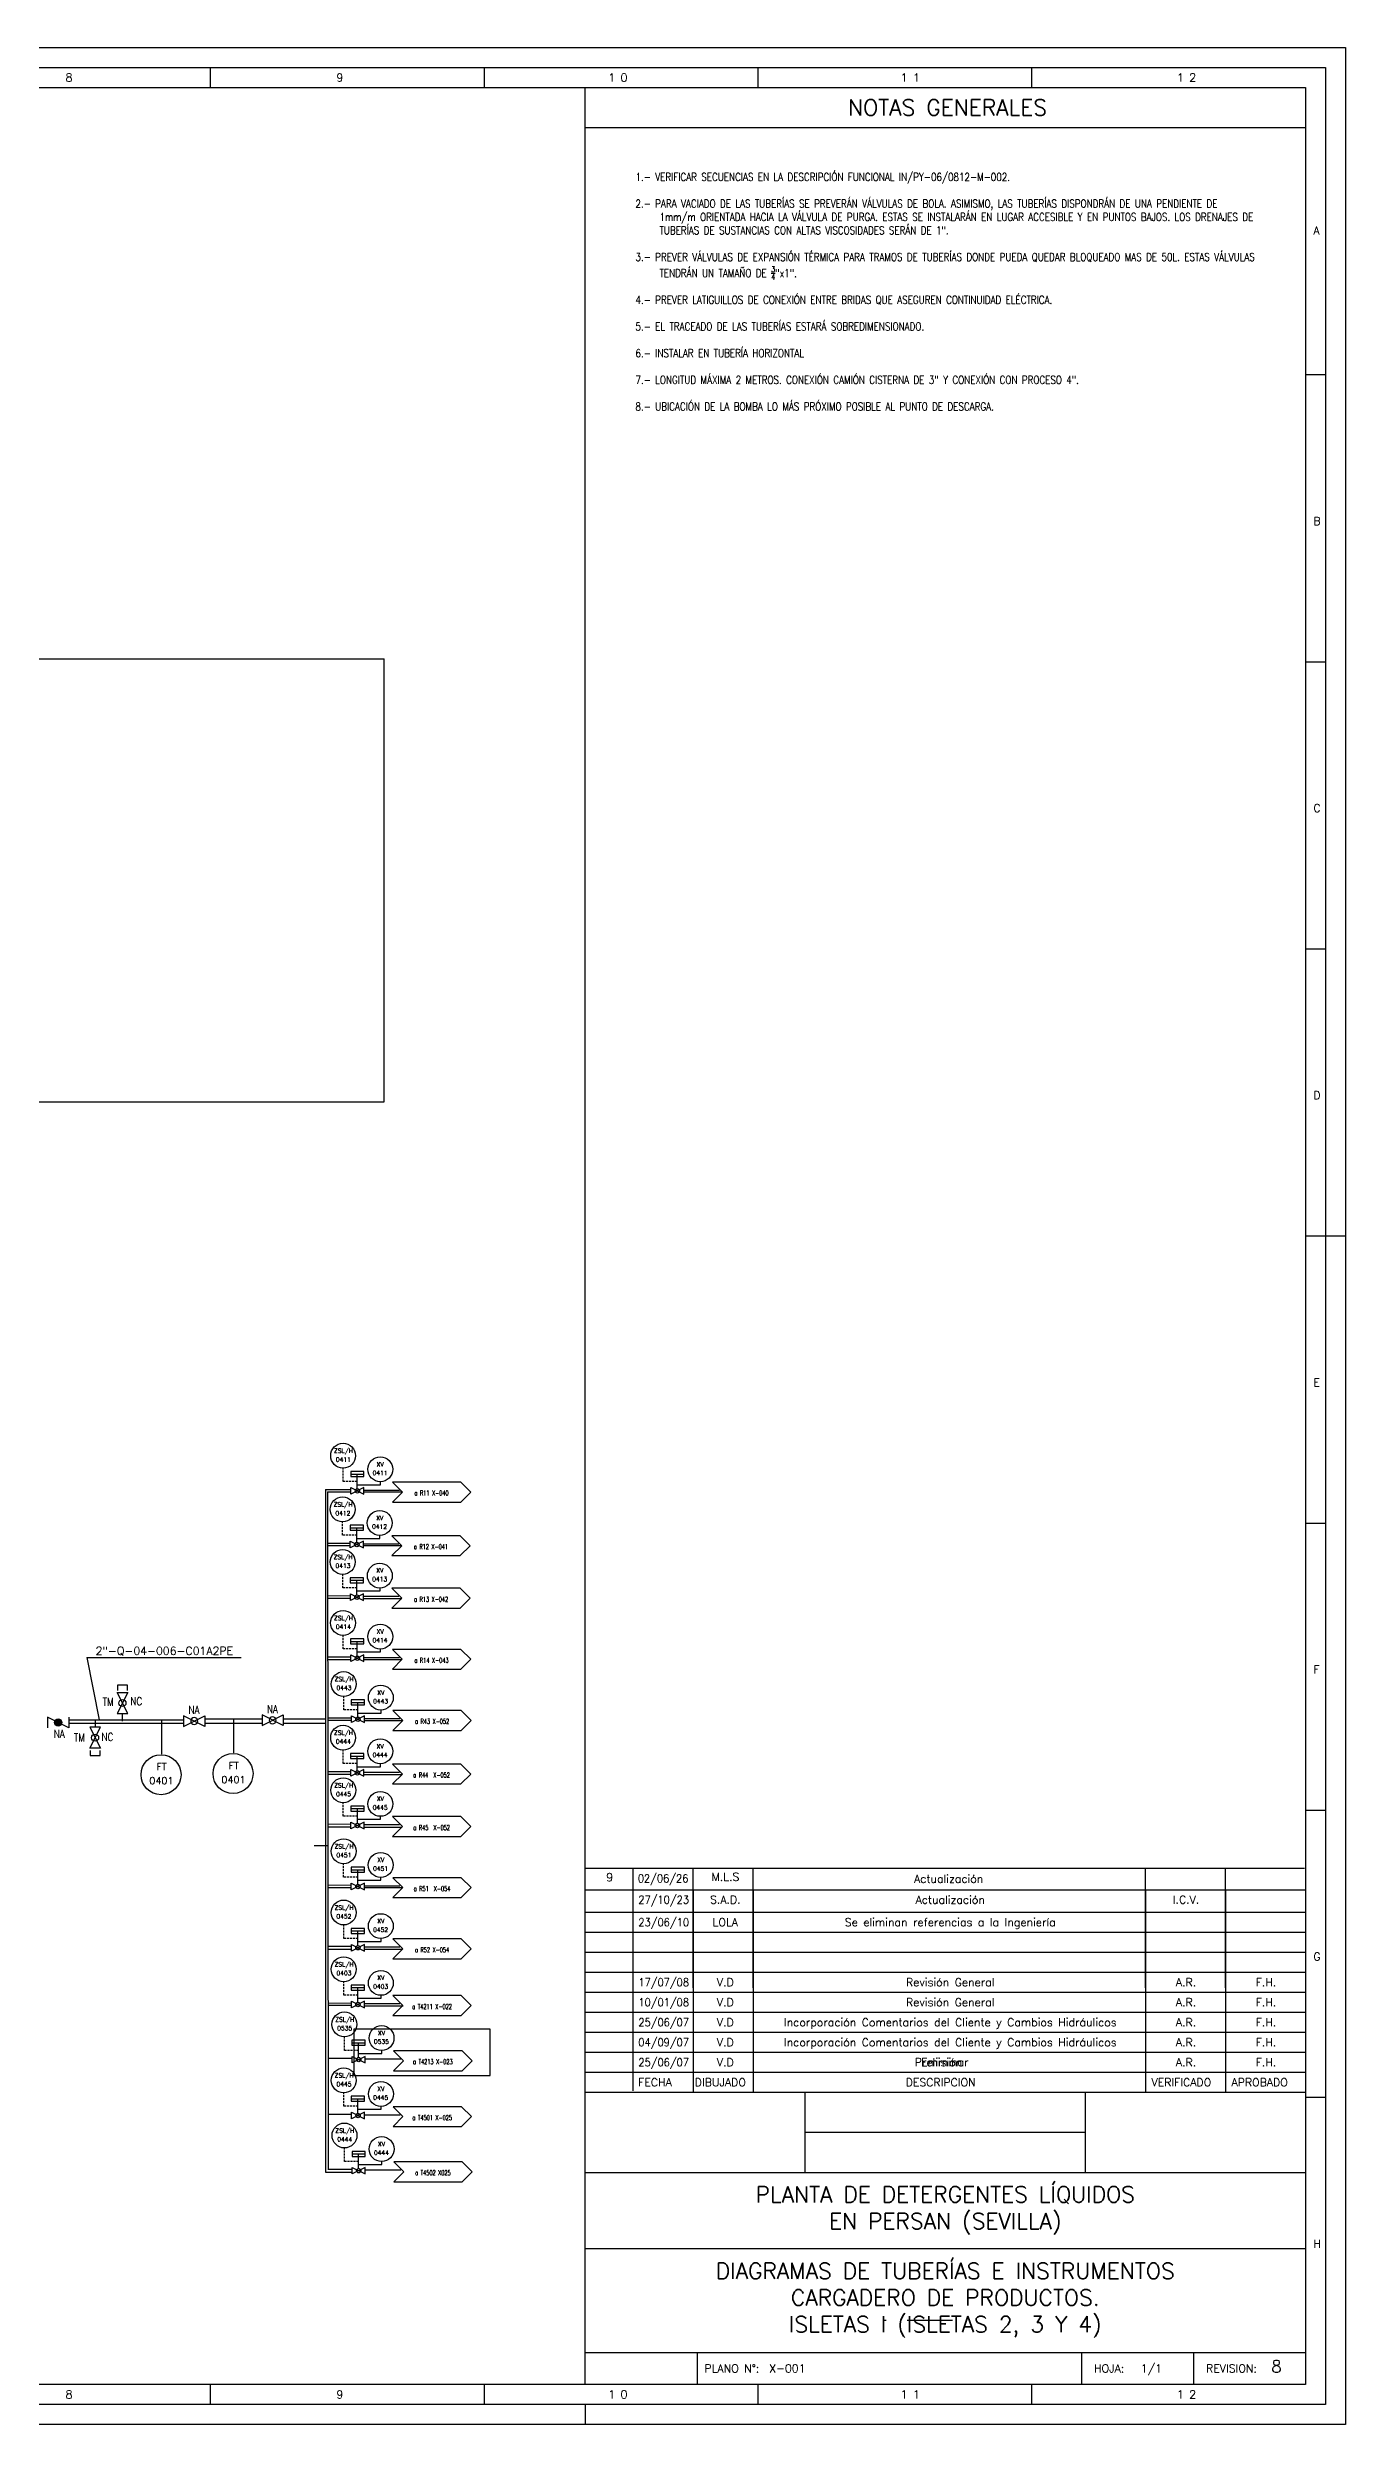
# Model space of a CAD drawing. Header units: millimetres. Extents: x 199 to 3946, y 1635 to 2230.
# Drawn here: x 2687 to 3011, y 1635 to 2229 of the extents above; entities that cross this region are included whole.
import ezdxf
from ezdxf.enums import TextEntityAlignment as Align

# ---------------------------------------------------------------- set-up
doc = ezdxf.new("R2010")
doc.units = ezdxf.units.MM
doc.linetypes.add('TRAZOS', pattern=[0.75, 0.5, -0.25])
for name, color, linetype in [('CAJETIN', 1, 'Continuous'), ('FORMATO', 7, 'Continuous'), ('INSTRUMENTOS', 1, 'Continuous'), ('TEX', 7, 'Continuous'), ('TEXTO-VALVULAS Y ACCESORIOS', 7, 'Continuous'), ('TUBERIA', 5, 'Continuous'), ('TUBERÍA2', 1, 'TRAZOS'), ('VALVULAS Y ACCESORIOS', 1, 'Continuous')]:
    doc.layers.add(name, color=color, linetype=linetype)
doc.layers.add('TUBERÍA3', color=1, linetype='Continuous', true_color=0xff0000)
doc.styles.add('PY', font='ROMANS.shx')
doc.styles.add('PY1', font='ROMANS.shx', dxfattribs={"width": 0.8})
doc.linetypes.add('SEÑAL_MECANICA2', pattern='A,4.411183,["o",PY,S=4.130212,R=360,X=0,Y=-1.374288],0.588817,-0.374158,["",PY,S=2,R=360,X=0,Y=-0.688262],-2.183682', length=7.55784)

# ---------------------------------------------------------------- blocks, each defined once
blk = doc.blocks.new('VALV GLOB-V')
at = {"layer": 'INSTRUMENTOS', "color": 1, "flags": 128}
blk.add_lwpolyline([(5.7, -1.43), (5.7, 1.43), (0, -1.43), (0, 1.43)], close=True, dxfattribs=at)
at = {"layer": 'INSTRUMENTOS', "color": 1}
blk.add_circle((2.85, 0), 0.95, dxfattribs=at)
at = {"layer": 'INSTRUMENTOS', "color": 7, "linetype": 'SEÑAL_MECANICA2', "style": 'PY'}
blk.add_attdef('REF.', text='', height=2, dxfattribs=at).set_placement((3, -3.37), align=Align.MIDDLE)
blk = doc.blocks.new('SEÑAL CIR')
at = {"color": 1}
blk.add_circle((0, 5.7), 5.7, dxfattribs=at)
at = {"layer": 'INSTRUMENTOS', "linetype": 'Continuous', "style": 'PY', "flags": 4}
for p in [(0.18, 6.94), (0.13, 2.95)]:
    blk.add_attdef('---', text='', height=2, dxfattribs=at).set_placement(p, align=Align.CENTER)
blk = doc.blocks.new('MARCO-A1')
at = {"layer": 'FORMATO', "color": 5}
for p, q in [((557.33, 589), (557.33, 584)), ((625.75, 589), (625.75, 584)), ((694.17, 589), (694.17, 584)), ((762.58, 589), (762.58, 584)), ((831, 512.25), (836, 512.25)), ((831, 440.5), (836, 440.5)), ((831, 368.75), (836, 368.75)), ((831, 297), (836, 297)), ((831, 225.25), (836, 225.25)), ((831, 153.5), (836, 153.5)), ((831, 81.75), (836, 81.75)), ((557.33, 10), (557.33, 5)), ((625.75, 10), (625.75, 5)), ((694.17, 10), (694.17, 5)), ((762.58, 10), (762.58, 5))]:
    blk.add_line(p, q, dxfattribs=at)
at = {"layer": 'FORMATO', "color": 1, "linetype": 'Continuous'}
for p, q in [((836, 297), (841, 297)), ((651, 5), (651, 0))]:
    blk.add_line(p, q, dxfattribs=at)
at = {"layer": 'FORMATO', "color": 1}
blk.add_lwpolyline([(0, 594), (841, 594), (841, 0), (0, 0)], close=True, dxfattribs=at)
at = {"layer": 'FORMATO', "color": 5}
blk.add_lwpolyline([(5, 589), (836, 589), (836, 5), (5, 5)], close=True, dxfattribs=at)
at = {"layer": 'FORMATO', "color": 8, "linetype": 'Continuous'}
blk.add_lwpolyline([(10, 584), (831, 584), (831, 10), (10, 10)], close=True, dxfattribs=at)
at = {"layer": 'FORMATO', "color": 1, "style": 'PY'}
for s, p in [('8', (521.17, 585.5)), ('9', (588.85, 585.5)), ('1 0', (656.77, 585.5)), ('1 1', (729.83, 585.5)), ('1 2', (798.88, 585.5)), ('A', (833, 547.25)), ('B', (833, 474.67)), ('C', (833, 402.92)), ('D', (833, 331.17)), ('E', (833, 259.42)), ('F', (833, 187.67)), ('G', (833, 115.92)), ('H', (833, 44.17)), ('8', (521.17, 6.5)), ('9', (588.85, 6.5)), ('1 0', (656.77, 6.5)), ('1 1', (729.83, 6.5)), ('1 2', (798.88, 6.5))]:
    blk.add_text(s, height=2, dxfattribs=at).set_placement(p)
blk = doc.blocks.new('VALV DE MARIPOSA')
at = {"layer": 'VALVULAS Y ACCESORIOS'}
h = blk.add_hatch(color=256, dxfattribs=at)
edge = h.paths.add_edge_path()
edge.add_arc((2.67, 0), 0.889, 0, 360)
at = {"layer": 'VALVULAS Y ACCESORIOS', "flags": 128}
blk.add_lwpolyline([(0, -1.33), (0, 1.33), (5.33, -1.33), (5.33, 1.33)], dxfattribs=at)
at = {"layer": 'VALVULAS Y ACCESORIOS'}
blk.add_circle((2.67, 0), 0.889, dxfattribs=at)
at = {"layer": 'TEXTO-VALVULAS Y ACCESORIOS', "linetype": 'SEÑAL_MECANICA2', "style": 'PY1', "width": 0.8}
blk.add_attdef('REF.', text='', height=2, dxfattribs=at).set_placement((2.94, -3.07), align=Align.MIDDLE)
blk = doc.blocks.new('BANDERA DE FLUJO')
at = {"layer": 'TEX', "color": 1, "ltscale": 0.1, "flags": 128}
blk.add_lwpolyline([(-4, 4), (-31.46, 4), (-27.46, 0), (-31.46, -4), (-4, -4), (0, 0)], close=True, dxfattribs=at)
at = {"layer": 'TEX', "style": 'PY1', "width": 0.8}
for tag, p in [('ETIQUETA-LINEA-1', (-15.73, 0.61)), ('ETIQUETA-LINEA-2', (-15.73, -2.91))]:
    blk.add_attdef(tag, text='', height=2, dxfattribs=at).set_placement(p, align=Align.CENTER)

msp = doc.modelspace()

# ---------------------------------------------------------------- linework, layer by layer
at = {"color": 4}
msp.add_line((2756.15, 1868.78), (2762.44, 1868.77), dxfattribs=at)
at = {"color": 4, "linetype": 'Continuous'}
for p, q in [((2756.15, 1868.78), (2756.16, 1698.14)), ((2765.74, 1868.16), (2775.22, 1868.16)), ((2756.57, 1854.76), (2762.36, 1854.76)), ((2765.65, 1854.72), (2775.13, 1854.72)), ((2756.65, 1841.56), (2762.44, 1841.56)), ((2765.73, 1841.53), (2775.21, 1841.53)), ((2756.63, 1826.3), (2762.42, 1826.3)), ((2765.71, 1826.27), (2775.19, 1826.27)), ((2692, 1810.4), (2720.64, 1810.4)), ((2725.92, 1810.4), (2740.23, 1810.4)), ((2745.52, 1810.38), (2756, 1810.38)), ((2756.76, 1811.09), (2762.55, 1811.09)), ((2765.84, 1811.05), (2775.32, 1811.05)), ((2756.65, 1797.61), (2762.43, 1797.61)), ((2765.73, 1797.57), (2775.21, 1797.57)), ((2756.69, 1784.44), (2762.47, 1784.44)), ((2765.76, 1784.4), (2775.24, 1784.4)), ((2756.78, 1769.3), (2762.57, 1769.3)), ((2765.86, 1769.27), (2775.34, 1769.27)), ((2756.8, 1753.91), (2762.58, 1753.91)), ((2765.87, 1753.88), (2775.36, 1753.88)), ((2756.82, 1739.86), (2762.6, 1739.86)), ((2765.86, 1739.74), (2775.54, 1739.74)), ((2756.16, 1698.14), (2762.82, 1698.14))]:
    msp.add_line(p, q, dxfattribs=at)
at = {"color": 5, "linetype": 'Continuous'}
for p, q in [((2756.65, 1868.2), (2762.45, 1868.2)), ((2745.49, 1811.48), (2755.95, 1811.48))]:
    msp.add_line(p, q, dxfattribs=at)
at = {"color": 5}
for p, q in [((2765.75, 1868.61), (2774.6, 1868.61)), ((2756.53, 1855.37), (2762.34, 1855.35)), ((2765.62, 1855.2), (2774.46, 1855.2)), ((2756.55, 1842.24), (2762.36, 1842.22)), ((2765.64, 1842.07), (2774.49, 1842.07)), ((2756.65, 1826.98), (2762.46, 1826.96)), ((2765.74, 1826.81), (2774.58, 1826.81)), ((2756.78, 1811.72), (2762.57, 1811.71)), ((2765.89, 1811.55), (2774.73, 1811.55)), ((2756.66, 1798.31), (2762.47, 1798.29)), ((2765.75, 1798.14), (2774.6, 1798.14)), ((2756.68, 1785.18), (2762.5, 1785.16)), ((2765.77, 1785.01), (2774.62, 1785.01)), ((2756.78, 1769.92), (2762.6, 1769.9)), ((2765.87, 1769.75), (2774.72, 1769.75)), ((2756.79, 1754.62), (2762.61, 1754.61)), ((2765.88, 1754.45), (2774.73, 1754.45)), ((2756.8, 1740.45), (2762.62, 1740.43)), ((2765.89, 1740.28), (2774.74, 1740.28)), ((2756.98, 1726.66), (2762.79, 1726.65)), ((2766.07, 1726.49), (2774.92, 1726.49)), ((2756.82, 1712.69), (2762.64, 1712.67)), ((2765.91, 1712.52), (2774.76, 1712.52)), ((2757, 1698.91), (2762.81, 1698.89)), ((2766.09, 1698.74), (2774.93, 1698.74))]:
    msp.add_line(p, q, dxfattribs=at)
for q in [(2735.09, 1826.8), (2699.6, 1811.22)]:
    msp.add_line((2696.48, 1826.8), q)
at = {"color": 1}
for p, q in [((2705.38, 1810.9), (2705.38, 1812.75)), ((2698.56, 1811.22), (2698.56, 1809.36)), ((2715.22, 1802.63), (2715.22, 1811.06)), ((2733.22, 1802.91), (2733.22, 1811.34))]:
    msp.add_line(p, q, dxfattribs=at)
at = {"color": 1, "flags": 128}
for points in [[(2706.63, 1818.55), (2706.63, 1819.87), (2704.13, 1819.87), (2704.13, 1818.55)], [(2697.31, 1803.57), (2697.31, 1802.25), (2699.81, 1802.25), (2699.81, 1803.57)]]:
    msp.add_lwpolyline(points, dxfattribs=at)
at = {"color": 2, "linetype": 'Continuous'}
msp.add_lwpolyline([(2797.3, 1733.93), (2763.21, 1733.93), (2763.21, 1722.35), (2797.3, 1722.35)], close=True, dxfattribs=at)
at = {"layer": 'CAJETIN', "color": 8, "linetype": 'Continuous'}
for p, q in [((2821.01, 1645.11), (2821.01, 2219.11)), ((2821.01, 1718.11), (3001.01, 1718.11)), ((2876.01, 1698.11), (2876.01, 1718.11)), ((2946.01, 1698.11), (2946.01, 1718.11)), ((2876.01, 1708.11), (2946.01, 1708.11)), ((2821.01, 1698.11), (3001.01, 1698.11)), ((2821.01, 1679.11), (3001.01, 1679.11)), ((2821.01, 1653.11), (3001.01, 1653.11)), ((2849.01, 1653.11), (2849.01, 1645.11))]:
    msp.add_line(p, q, dxfattribs=at)
at = {"layer": 'CAJETIN', "color": 8}
for p, q in [((2821.01, 2209.11), (3001.01, 2209.11)), ((2945.01, 1653.11), (2945.01, 1645.11)), ((2973.01, 1653.11), (2973.01, 1645.11))]:
    msp.add_line(p, q, dxfattribs=at)
at = {"layer": 'CAJETIN', "color": 1}
for p, q in [((2820.81, 1774.1), (3000.81, 1774.1)), ((2832.93, 1774.22), (2832.93, 1718.44)), ((2847.93, 1774.1), (2847.93, 1744.23)), ((2862.93, 1773.98), (2862.93, 1744.23)), ((2960.93, 1773.98), (2960.93, 1744.23)), ((2980.93, 1774.22), (2980.93, 1744.23)), ((2821.01, 1768.75), (3001.01, 1768.75)), ((2848.01, 1768.75), (2848.01, 1743.75)), ((2863.01, 1768.75), (2863.01, 1743.75)), ((2961.01, 1768.75), (2961.01, 1743.75)), ((2981.01, 1768.75), (2981.01, 1743.75)), ((2821.01, 1763.11), (3001.01, 1763.11)), ((2848.01, 1763.11), (2848.01, 1738.11)), ((2863.01, 1763.11), (2863.01, 1738.11)), ((2961.01, 1763.11), (2961.01, 1738.11)), ((2981.01, 1763.11), (2981.01, 1738.11)), ((2821.01, 1758.11), (3001.01, 1758.11)), ((2821.01, 1753.11), (3001.01, 1753.11)), ((2821.01, 1748.11), (3001.01, 1748.11)), ((2848.01, 1748.11), (2848.01, 1723.11)), ((2863.01, 1748.11), (2863.01, 1723.11)), ((2961.01, 1748.11), (2961.01, 1723.11)), ((2981.01, 1748.11), (2981.01, 1723.11)), ((2821.01, 1743.11), (3001.01, 1743.11)), ((2821.01, 1738.11), (3001.01, 1738.11)), ((2821.01, 1733.11), (3001.01, 1733.11)), ((2821.01, 1728.11), (3001.01, 1728.11)), ((2821.01, 1728.11), (3001.01, 1728.11))]:
    msp.add_line(p, q, dxfattribs=at)
at = {"layer": 'CAJETIN', "color": 5}
for p, q in [((2821.01, 1723.11), (3001.01, 1723.11)), ((2848.01, 1723.11), (2848.01, 1718.11)), ((2863.01, 1723.11), (2863.01, 1718.11)), ((2961.01, 1723.11), (2961.01, 1718.11)), ((2981.01, 1723.11), (2981.01, 1718.11))]:
    msp.add_line(p, q, dxfattribs=at)
at = {"layer": 'TUBERIA', "color": 5, "linetype": 'Continuous'}
for p, q in [((2478.47, 2076.34), (2770.76, 2076.34)), ((2691.92, 1811.22), (2720.61, 1811.22)), ((2725.91, 1811.41), (2740.26, 1811.41)), ((2895.86, 1661.17), (2896.21, 1661.17)), ((2901.47, 1661.17), (2912.85, 1661.17))]:
    msp.add_line(p, q, dxfattribs=at)
at = {"layer": 'TUBERIA', "color": 5}
for p, q in [((2756.65, 1868.2), (2756.8, 1698.77)), ((2753.33, 1779.77), (2756.76, 1779.77))]:
    msp.add_line(p, q, dxfattribs=at)
at = {"layer": 'TUBERIA', "color": 5, "linetype": 'Continuous'}
msp.add_lwpolyline([(2239.44, 1865.06), (2239.44, 1965.62), (2770.76, 1965.62), (2770.76, 2076.34)], dxfattribs=at)
at = {"layer": 'TUBERÍA2'}
for points in [[(2764.08, 1870.72), (2760.53, 1870.72), (2760.53, 1874.05)], [(2763.94, 1857.31), (2760.4, 1857.31), (2760.4, 1860.64)], [(2763.96, 1844.17), (2760.42, 1844.17), (2760.42, 1847.5)], [(2764.06, 1828.92), (2760.52, 1828.92), (2760.52, 1832.25)], [(2764.21, 1813.66), (2760.67, 1813.66), (2760.67, 1816.99)], [(2764.07, 1800.25), (2760.53, 1800.25), (2760.53, 1803.58)], [(2764.1, 1787.11), (2760.56, 1787.11), (2760.56, 1790.44)], [(2764.2, 1771.86), (2760.65, 1771.86), (2760.65, 1775.19)], [(2764.21, 1756.56), (2760.67, 1756.56), (2760.67, 1759.89)], [(2764.22, 1742.39), (2760.68, 1742.39), (2760.68, 1745.71)], [(2764.39, 1728.6), (2760.85, 1728.6), (2760.85, 1731.93)], [(2764.24, 1714.63), (2760.69, 1714.63), (2760.69, 1717.96)], [(2764.41, 1700.84), (2760.87, 1700.84), (2760.87, 1704.17)]]:
    msp.add_lwpolyline(points, dxfattribs=at)
at = {"layer": 'TUBERÍA3'}
for points in [[(2764.08, 1869.96), (2769.87, 1869.96)], [(2769.87, 1869.96), (2769.87, 1870.65)], [(2763.94, 1856.55), (2769.73, 1856.55)], [(2769.73, 1856.55), (2769.73, 1857.24)], [(2763.96, 1843.41), (2769.75, 1843.41)], [(2769.75, 1843.41), (2769.75, 1844.1)], [(2764.06, 1828.16), (2769.85, 1828.16)], [(2769.85, 1828.16), (2769.85, 1828.85)], [(2764.21, 1812.9), (2770, 1812.9)], [(2770, 1812.9), (2770, 1813.59)], [(2769.86, 1799.49), (2769.86, 1800.18)], [(2764.07, 1799.49), (2769.86, 1799.49)], [(2764.1, 1786.35), (2769.89, 1786.35)], [(2769.89, 1786.35), (2769.89, 1787.04)], [(2764.2, 1771.1), (2769.99, 1771.1)], [(2769.99, 1771.1), (2769.99, 1771.79)], [(2764.21, 1755.8), (2770, 1755.8)], [(2770, 1755.8), (2770, 1756.49)], [(2764.22, 1741.62), (2770.01, 1741.62)], [(2770.01, 1741.62), (2770.01, 1742.31)], [(2764.39, 1727.84), (2770.18, 1727.84)], [(2770.18, 1727.84), (2770.18, 1728.53)], [(2764.24, 1713.86), (2770.03, 1713.86)], [(2770.03, 1713.86), (2770.03, 1714.56)], [(2764.41, 1700.08), (2770.2, 1700.08)], [(2770.2, 1700.08), (2770.2, 1700.77)]]:
    msp.add_lwpolyline(points, dxfattribs=at)
at = {"layer": 'VALVULAS Y ACCESORIOS'}
for p, q in [((2762.42, 1872.6), (2765.74, 1872.6)), ((2764.08, 1868.99), (2764.08, 1872.6)), ((2762.28, 1859.19), (2765.6, 1859.19)), ((2763.94, 1855.58), (2763.94, 1859.19)), ((2762.3, 1846.06), (2765.62, 1846.06)), ((2763.96, 1842.44), (2763.96, 1846.06)), ((2762.4, 1830.8), (2765.72, 1830.8)), ((2764.06, 1827.19), (2764.06, 1830.8)), ((2762.55, 1815.54), (2765.87, 1815.54)), ((2764.21, 1811.93), (2764.21, 1815.54)), ((2762.41, 1802.13), (2765.73, 1802.13)), ((2764.07, 1798.52), (2764.07, 1802.13)), ((2762.44, 1789), (2765.76, 1789)), ((2764.1, 1785.38), (2764.1, 1789)), ((2762.54, 1773.74), (2765.86, 1773.74)), ((2764.2, 1770.13), (2764.2, 1773.74)), ((2762.55, 1758.44), (2765.87, 1758.44)), ((2764.21, 1754.83), (2764.21, 1758.44)), ((2762.56, 1744.27), (2765.88, 1744.27)), ((2764.22, 1740.65), (2764.22, 1744.27)), ((2762.73, 1730.48), (2766.05, 1730.48)), ((2764.39, 1726.87), (2764.39, 1730.48)), ((2762.58, 1716.51), (2765.9, 1716.51)), ((2764.24, 1712.89), (2764.24, 1716.51)), ((2762.75, 1702.72), (2766.07, 1702.72)), ((2764.41, 1699.11), (2764.41, 1702.72))]:
    msp.add_line(p, q, dxfattribs=at)
at = {"layer": 'VALVULAS Y ACCESORIOS', "flags": 128}
for points in [[(2762.42, 1873.23), (2762.42, 1871.98), (2765.74, 1871.98), (2765.74, 1873.23)], [(2762.28, 1859.81), (2762.28, 1858.57), (2765.6, 1858.57), (2765.6, 1859.81)], [(2762.3, 1846.68), (2762.3, 1845.43), (2765.62, 1845.43), (2765.62, 1846.68)], [(2762.4, 1831.42), (2762.4, 1830.18), (2765.72, 1830.18), (2765.72, 1831.42)], [(2762.55, 1816.17), (2762.55, 1814.92), (2765.87, 1814.92), (2765.87, 1816.17)], [(2762.41, 1802.75), (2762.41, 1801.51), (2765.73, 1801.51), (2765.73, 1802.75)], [(2762.44, 1789.62), (2762.44, 1788.37), (2765.76, 1788.37), (2765.76, 1789.62)], [(2762.54, 1774.36), (2762.54, 1773.12), (2765.86, 1773.12), (2765.86, 1774.36)], [(2762.55, 1759.07), (2762.55, 1757.82), (2765.87, 1757.82), (2765.87, 1759.07)], [(2762.56, 1744.89), (2762.56, 1743.64), (2765.88, 1743.64), (2765.88, 1744.89)], [(2762.73, 1731.11), (2762.73, 1729.86), (2766.05, 1729.86), (2766.05, 1731.11)], [(2762.58, 1717.13), (2762.58, 1715.89), (2765.9, 1715.89), (2765.9, 1717.13)], [(2762.75, 1703.35), (2762.75, 1702.1), (2766.07, 1702.1), (2766.07, 1703.35)]]:
    msp.add_lwpolyline(points, close=True, dxfattribs=at)

# ---------------------------------------------------------------- block references
msp.add_blockref('MARCO-A1', (2170.01, 1635.11))
at = {"linetype": 'Continuous'}
ref = msp.add_blockref('SEÑAL CIR', (2760.53, 1874.09), dxfattribs=dict(at, xscale=0.5458906107165858, yscale=0.5458906107165858, zscale=0.5458906107165858))
ref.add_attrib('---', 'ZSL/H', dxfattribs={"layer": 'INSTRUMENTOS', "color": 7, "linetype": 'Continuous', "height": 1.092, "style": 'PY'}).set_placement((2760.63, 1877.88), align=Align.CENTER)
ref.add_attrib('---', '0411', dxfattribs={"layer": 'INSTRUMENTOS', "color": 7, "linetype": 'Continuous', "height": 1.092, "style": 'PY'}).set_placement((2760.6, 1875.7), align=Align.CENTER)
ref = msp.add_blockref('SEÑAL CIR', (2769.82, 1870.69), dxfattribs=dict(at, xscale=0.545890610716515, yscale=0.545890610716515, zscale=0.545890610716515))
ref.add_attrib('---', 'XV', dxfattribs={"layer": 'INSTRUMENTOS', "color": 7, "linetype": 'Continuous', "height": 1.092, "style": 'PY'}).set_placement((2769.81, 1874.52), align=Align.CENTER)
ref.add_attrib('---', '0411', dxfattribs={"layer": 'INSTRUMENTOS', "color": 7, "linetype": 'Continuous', "height": 1.092, "style": 'PY'}).set_placement((2769.77, 1872.35), align=Align.CENTER)
ref = msp.add_blockref('SEÑAL CIR', (2760.4, 1860.68), dxfattribs=dict(at, xscale=0.5458906107165858, yscale=0.5458906107165858, zscale=0.5458906107165858))
ref.add_attrib('---', 'ZSL/H', dxfattribs={"layer": 'INSTRUMENTOS', "color": 7, "linetype": 'Continuous', "height": 1.092, "style": 'PY'}).set_placement((2760.5, 1864.47), align=Align.CENTER)
ref.add_attrib('---', '0412', dxfattribs={"layer": 'INSTRUMENTOS', "color": 7, "linetype": 'Continuous', "height": 1.092, "style": 'PY'}).set_placement((2760.47, 1862.29), align=Align.CENTER)
at = {"linetype": 'Continuous', "xscale": 0.5746216954910015, "yscale": 0.5746216954910015, "zscale": 0.5746216954910015}
for p in [(2762.46, 1868.4), (2762.32, 1854.99), (2762.35, 1841.85), (2762.45, 1826.59), (2762.6, 1811.34), (2762.46, 1797.92), (2762.48, 1784.79), (2762.58, 1769.53), (2762.59, 1754.24), (2762.6, 1740.06), (2762.78, 1726.28), (2762.62, 1712.3), (2762.8, 1698.52)]:
    msp.add_blockref('VALV GLOB-V', p, dxfattribs=at)
ref = msp.add_blockref('BANDERA DE FLUJO', (2792.42, 1868.12), dxfattribs=dict(xscale=0.6223812686313535, yscale=0.6223812686313535, zscale=0.6223812686313535))
ref.add_attrib('ETIQUETA-LINEA-1', 'a R11 X-040', dxfattribs={"layer": 'TEX', "height": 1.2448, "style": 'PY1', "width": 0.6}).set_placement((2782.63, 1868.5), align=Align.TOP_CENTER)
at = {"linetype": 'Continuous'}
ref = msp.add_blockref('SEÑAL CIR', (2769.68, 1857.28), dxfattribs=dict(at, xscale=0.545890610716515, yscale=0.545890610716515, zscale=0.545890610716515))
ref.add_attrib('---', 'XV', dxfattribs={"layer": 'INSTRUMENTOS', "color": 7, "linetype": 'Continuous', "height": 1.092, "style": 'PY'}).set_placement((2769.68, 1861.11), align=Align.CENTER)
ref.add_attrib('---', '0412', dxfattribs={"layer": 'INSTRUMENTOS', "color": 7, "linetype": 'Continuous', "height": 1.092, "style": 'PY'}).set_placement((2769.63, 1858.94), align=Align.CENTER)
ref = msp.add_blockref('SEÑAL CIR', (2760.42, 1847.54), dxfattribs=dict(at, xscale=0.5458906107165858, yscale=0.5458906107165858, zscale=0.5458906107165858))
ref.add_attrib('---', 'ZSL/H', dxfattribs={"layer": 'INSTRUMENTOS', "color": 7, "linetype": 'Continuous', "height": 1.092, "style": 'PY'}).set_placement((2760.52, 1851.33), align=Align.CENTER)
ref.add_attrib('---', '0413', dxfattribs={"layer": 'INSTRUMENTOS', "color": 7, "linetype": 'Continuous', "height": 1.092, "style": 'PY'}).set_placement((2760.49, 1849.15), align=Align.CENTER)
ref = msp.add_blockref('BANDERA DE FLUJO', (2792.28, 1854.71), dxfattribs=dict(xscale=0.6223812686313535, yscale=0.6223812686313535, zscale=0.6223812686313535))
ref.add_attrib('ETIQUETA-LINEA-1', 'a R12 X-041', dxfattribs={"layer": 'TEX', "height": 1.2448, "style": 'PY1', "width": 0.6}).set_placement((2782.49, 1855.09), align=Align.TOP_CENTER)
ref = msp.add_blockref('SEÑAL CIR', (2769.7, 1844.14), dxfattribs=dict(at, xscale=0.545890610716515, yscale=0.545890610716515, zscale=0.545890610716515))
ref.add_attrib('---', 'XV', dxfattribs={"layer": 'INSTRUMENTOS', "color": 7, "linetype": 'Continuous', "height": 1.092, "style": 'PY'}).set_placement((2769.7, 1847.98), align=Align.CENTER)
ref.add_attrib('---', '0413', dxfattribs={"layer": 'INSTRUMENTOS', "color": 7, "linetype": 'Continuous', "height": 1.092, "style": 'PY'}).set_placement((2769.66, 1845.8), align=Align.CENTER)
ref = msp.add_blockref('BANDERA DE FLUJO', (2792.31, 1841.57), dxfattribs=dict(xscale=0.6223812686313535, yscale=0.6223812686313535, zscale=0.6223812686313535))
ref.add_attrib('ETIQUETA-LINEA-1', 'a R13 X-042', dxfattribs={"layer": 'TEX', "height": 1.2448, "style": 'PY1', "width": 0.6}).set_placement((2782.52, 1841.95), align=Align.TOP_CENTER)
ref = msp.add_blockref('SEÑAL CIR', (2760.52, 1832.29), dxfattribs=dict(at, xscale=0.5458906107165858, yscale=0.5458906107165858, zscale=0.5458906107165858))
ref.add_attrib('---', 'ZSL/H', dxfattribs={"layer": 'INSTRUMENTOS', "color": 7, "linetype": 'Continuous', "height": 1.092, "style": 'PY'}).set_placement((2760.62, 1836.07), align=Align.CENTER)
ref.add_attrib('---', '0414', dxfattribs={"layer": 'INSTRUMENTOS', "color": 7, "linetype": 'Continuous', "height": 1.092, "style": 'PY'}).set_placement((2760.59, 1833.9), align=Align.CENTER)
ref = msp.add_blockref('SEÑAL CIR', (2769.8, 1828.89), dxfattribs=dict(at, xscale=0.545890610716515, yscale=0.545890610716515, zscale=0.545890610716515))
ref.add_attrib('---', 'XV', dxfattribs={"layer": 'INSTRUMENTOS', "color": 7, "linetype": 'Continuous', "height": 1.092, "style": 'PY'}).set_placement((2769.8, 1832.72), align=Align.CENTER)
ref.add_attrib('---', '0414', dxfattribs={"layer": 'INSTRUMENTOS', "color": 7, "linetype": 'Continuous', "height": 1.092, "style": 'PY'}).set_placement((2769.75, 1830.55), align=Align.CENTER)
ref = msp.add_blockref('BANDERA DE FLUJO', (2792.41, 1826.32), dxfattribs=dict(xscale=0.6223812686313535, yscale=0.6223812686313535, zscale=0.6223812686313535))
ref.add_attrib('ETIQUETA-LINEA-1', 'a R14 X-043', dxfattribs={"layer": 'TEX', "height": 1.2448, "style": 'PY1', "width": 0.6}).set_placement((2782.62, 1826.7), align=Align.TOP_CENTER)
for p, xscale, yscale, zscale, rotation in [((2705.38, 1818.02), 0.9232631578945529, 0.9232631578945529, 0.9232631578945529, 270), ((2720.68, 1810.89), -0.9232631578945529, 0.9232631578947803, 0.9232631578946926, 180), ((2740.27, 1811.09), -0.9232631578945529, 0.9232631578947803, 0.9232631578946926, 180), ((2698.56, 1804.1), 0.9232631578945529, 0.9232631578945529, 0.9232631578945529, 90)]:
    msp.add_blockref('VALV GLOB-V', p, dxfattribs=dict(at, xscale=xscale, yscale=yscale, zscale=zscale, rotation=rotation))
ref = msp.add_blockref('SEÑAL CIR', (2760.67, 1817.03), dxfattribs=dict(at, xscale=0.5458906107165858, yscale=0.5458906107165858, zscale=0.5458906107165858))
ref.add_attrib('---', 'ZSL/H', dxfattribs={"layer": 'INSTRUMENTOS', "color": 7, "linetype": 'Continuous', "height": 1.092, "style": 'PY'}).set_placement((2760.77, 1820.82), align=Align.CENTER)
ref.add_attrib('---', '0443', dxfattribs={"layer": 'INSTRUMENTOS', "color": 7, "linetype": 'Continuous', "height": 1.092, "style": 'PY'}).set_placement((2760.74, 1818.64), align=Align.CENTER)
ref = msp.add_blockref('SEÑAL CIR', (2769.95, 1813.63), dxfattribs=dict(at, xscale=0.545890610716515, yscale=0.545890610716515, zscale=0.545890610716515))
ref.add_attrib('---', 'XV', dxfattribs={"layer": 'INSTRUMENTOS', "color": 7, "linetype": 'Continuous', "height": 1.092, "style": 'PY'}).set_placement((2769.95, 1817.46), align=Align.CENTER)
ref.add_attrib('---', '0443', dxfattribs={"layer": 'INSTRUMENTOS', "color": 7, "linetype": 'Continuous', "height": 1.092, "style": 'PY'}).set_placement((2769.9, 1815.29), align=Align.CENTER)
at = {"linetype": 'Continuous', "rotation": 180}
msp.add_blockref('VALV DE MARIPOSA', (2692, 1810.53), dxfattribs=at)
ref = msp.add_blockref('BANDERA DE FLUJO', (2792.56, 1811.06), dxfattribs=dict(xscale=0.6223812686313535, yscale=0.6223812686313535, zscale=0.6223812686313535))
ref.add_attrib('ETIQUETA-LINEA-1', 'a R43 X-052', dxfattribs={"layer": 'TEX', "height": 1.2448, "style": 'PY1', "width": 0.6}).set_placement((2782.77, 1811.44), align=Align.TOP_CENTER)
at = {"linetype": 'Continuous'}
ref = msp.add_blockref('SEÑAL CIR', (2760.53, 1803.62), dxfattribs=dict(at, xscale=0.5458906107165858, yscale=0.5458906107165858, zscale=0.5458906107165858))
ref.add_attrib('---', 'ZSL/H', dxfattribs={"layer": 'INSTRUMENTOS', "color": 7, "linetype": 'Continuous', "height": 1.092, "style": 'PY'}).set_placement((2760.63, 1807.41), align=Align.CENTER)
ref.add_attrib('---', '0444', dxfattribs={"layer": 'INSTRUMENTOS', "color": 7, "linetype": 'Continuous', "height": 1.092, "style": 'PY'}).set_placement((2760.6, 1805.23), align=Align.CENTER)
ref = msp.add_blockref('SEÑAL CIR', (2769.81, 1800.22), dxfattribs=dict(at, xscale=0.545890610716515, yscale=0.545890610716515, zscale=0.545890610716515))
ref.add_attrib('---', 'XV', dxfattribs={"layer": 'INSTRUMENTOS', "color": 7, "linetype": 'Continuous', "height": 1.092, "style": 'PY'}).set_placement((2769.81, 1804.05), align=Align.CENTER)
ref.add_attrib('---', '0444', dxfattribs={"layer": 'INSTRUMENTOS', "color": 7, "linetype": 'Continuous', "height": 1.092, "style": 'PY'}).set_placement((2769.77, 1801.88), align=Align.CENTER)
ref = msp.add_blockref('SEÑAL CIR', (2715.02, 1792.49), dxfattribs=dict(at, xscale=0.8770999999999276, yscale=0.8770999999999276, zscale=0.8770999999999276))
ref.add_attrib('---', 'FT', dxfattribs={"layer": 'INSTRUMENTOS', "color": 7, "linetype": 'Continuous', "height": 1.754, "style": 'PY'}).set_placement((2715.17, 1798.58), align=Align.CENTER)
ref.add_attrib('---', '0401', dxfattribs={"layer": 'INSTRUMENTOS', "color": 7, "linetype": 'Continuous', "height": 1.754, "style": 'PY'}).set_placement((2715.13, 1795.08), align=Align.CENTER)
ref = msp.add_blockref('SEÑAL CIR', (2733.02, 1792.77), dxfattribs=dict(at, xscale=0.8770999999999276, yscale=0.8770999999999276, zscale=0.8770999999999276))
ref.add_attrib('---', 'FT', dxfattribs={"layer": 'INSTRUMENTOS', "color": 7, "linetype": 'Continuous', "height": 1.754, "style": 'PY'}).set_placement((2733.18, 1798.86), align=Align.CENTER)
ref.add_attrib('---', '0401', dxfattribs={"layer": 'INSTRUMENTOS', "color": 7, "linetype": 'Continuous', "height": 1.754, "style": 'PY'}).set_placement((2733.13, 1795.36), align=Align.CENTER)
ref = msp.add_blockref('BANDERA DE FLUJO', (2792.42, 1797.65), dxfattribs=dict(xscale=0.6223812686313535, yscale=0.6223812686313535, zscale=0.6223812686313535))
ref.add_attrib('ETIQUETA-LINEA-1', 'a R44  X-052', dxfattribs={"layer": 'TEX', "height": 1.2448, "style": 'PY1', "width": 0.6}).set_placement((2782.63, 1798.03), align=Align.TOP_CENTER)
ref = msp.add_blockref('SEÑAL CIR', (2760.56, 1790.48), dxfattribs=dict(at, xscale=0.5458906107165858, yscale=0.5458906107165858, zscale=0.5458906107165858))
ref.add_attrib('---', 'ZSL/H', dxfattribs={"layer": 'INSTRUMENTOS', "color": 7, "linetype": 'Continuous', "height": 1.092, "style": 'PY'}).set_placement((2760.66, 1794.27), align=Align.CENTER)
ref.add_attrib('---', '0445', dxfattribs={"layer": 'INSTRUMENTOS', "color": 7, "linetype": 'Continuous', "height": 1.092, "style": 'PY'}).set_placement((2760.63, 1792.09), align=Align.CENTER)
ref = msp.add_blockref('SEÑAL CIR', (2769.84, 1787.08), dxfattribs=dict(at, xscale=0.545890610716515, yscale=0.545890610716515, zscale=0.545890610716515))
ref.add_attrib('---', 'XV', dxfattribs={"layer": 'INSTRUMENTOS', "color": 7, "linetype": 'Continuous', "height": 1.092, "style": 'PY'}).set_placement((2769.84, 1790.92), align=Align.CENTER)
ref.add_attrib('---', '0445', dxfattribs={"layer": 'INSTRUMENTOS', "color": 7, "linetype": 'Continuous', "height": 1.092, "style": 'PY'}).set_placement((2769.79, 1788.74), align=Align.CENTER)
ref = msp.add_blockref('BANDERA DE FLUJO', (2792.44, 1784.51), dxfattribs=dict(xscale=0.6223812686313535, yscale=0.6223812686313535, zscale=0.6223812686313535))
ref.add_attrib('ETIQUETA-LINEA-1', 'a R45  X-052', dxfattribs={"layer": 'TEX', "height": 1.2448, "style": 'PY1', "width": 0.6}).set_placement((2782.65, 1784.89), align=Align.TOP_CENTER)
ref = msp.add_blockref('SEÑAL CIR', (2760.65, 1775.23), dxfattribs=dict(at, xscale=0.5458906107165858, yscale=0.5458906107165858, zscale=0.5458906107165858))
ref.add_attrib('---', 'ZSL/H', dxfattribs={"layer": 'INSTRUMENTOS', "color": 7, "linetype": 'Continuous', "height": 1.092, "style": 'PY'}).set_placement((2760.75, 1779.01), align=Align.CENTER)
ref.add_attrib('---', '0451', dxfattribs={"layer": 'INSTRUMENTOS', "color": 7, "linetype": 'Continuous', "height": 1.092, "style": 'PY'}).set_placement((2760.72, 1776.84), align=Align.CENTER)
ref = msp.add_blockref('SEÑAL CIR', (2769.94, 1771.83), dxfattribs=dict(at, xscale=0.545890610716515, yscale=0.545890610716515, zscale=0.545890610716515))
ref.add_attrib('---', 'XV', dxfattribs={"layer": 'INSTRUMENTOS', "color": 7, "linetype": 'Continuous', "height": 1.092, "style": 'PY'}).set_placement((2769.93, 1775.66), align=Align.CENTER)
ref.add_attrib('---', '0451', dxfattribs={"layer": 'INSTRUMENTOS', "color": 7, "linetype": 'Continuous', "height": 1.092, "style": 'PY'}).set_placement((2769.89, 1773.49), align=Align.CENTER)
ref = msp.add_blockref('BANDERA DE FLUJO', (2792.54, 1769.26), dxfattribs=dict(xscale=0.6223812686313535, yscale=0.6223812686313535, zscale=0.6223812686313535))
ref.add_attrib('ETIQUETA-LINEA-1', 'a R51  X-054', dxfattribs={"layer": 'TEX', "height": 1.2448, "style": 'PY1', "width": 0.6}).set_placement((2782.75, 1769.63), align=Align.TOP_CENTER)
ref = msp.add_blockref('SEÑAL CIR', (2760.67, 1759.93), dxfattribs=dict(at, xscale=0.5458906107165858, yscale=0.5458906107165858, zscale=0.5458906107165858))
ref.add_attrib('---', 'ZSL/H', dxfattribs={"layer": 'INSTRUMENTOS', "color": 7, "linetype": 'Continuous', "height": 1.092, "style": 'PY'}).set_placement((2760.76, 1763.72), align=Align.CENTER)
ref.add_attrib('---', '0452', dxfattribs={"layer": 'INSTRUMENTOS', "color": 7, "linetype": 'Continuous', "height": 1.092, "style": 'PY'}).set_placement((2760.73, 1761.54), align=Align.CENTER)
ref = msp.add_blockref('SEÑAL CIR', (2769.95, 1756.53), dxfattribs=dict(at, xscale=0.545890610716515, yscale=0.545890610716515, zscale=0.545890610716515))
ref.add_attrib('---', 'XV', dxfattribs={"layer": 'INSTRUMENTOS', "color": 7, "linetype": 'Continuous', "height": 1.092, "style": 'PY'}).set_placement((2769.95, 1760.36), align=Align.CENTER)
ref.add_attrib('---', '0452', dxfattribs={"layer": 'INSTRUMENTOS', "color": 7, "linetype": 'Continuous', "height": 1.092, "style": 'PY'}).set_placement((2769.9, 1758.19), align=Align.CENTER)
ref = msp.add_blockref('BANDERA DE FLUJO', (2792.55, 1753.96), dxfattribs=dict(xscale=0.6223812686313535, yscale=0.6223812686313535, zscale=0.6223812686313535))
ref.add_attrib('ETIQUETA-LINEA-1', 'a R52 X-054', dxfattribs={"layer": 'TEX', "height": 1.2448, "style": 'PY1', "width": 0.6}).set_placement((2782.76, 1754.34), align=Align.TOP_CENTER)
ref = msp.add_blockref('SEÑAL CIR', (2760.68, 1745.75), dxfattribs=dict(at, xscale=0.5458906107165858, yscale=0.5458906107165858, zscale=0.5458906107165858))
ref.add_attrib('---', 'ZSL/H', dxfattribs={"layer": 'INSTRUMENTOS', "color": 7, "linetype": 'Continuous', "height": 1.092, "style": 'PY'}).set_placement((2760.77, 1749.54), align=Align.CENTER)
ref.add_attrib('---', '0403', dxfattribs={"layer": 'INSTRUMENTOS', "color": 7, "linetype": 'Continuous', "height": 1.092, "style": 'PY'}).set_placement((2760.74, 1747.36), align=Align.CENTER)
ref = msp.add_blockref('SEÑAL CIR', (2769.96, 1742.35), dxfattribs=dict(at, xscale=0.545890610716515, yscale=0.545890610716515, zscale=0.545890610716515))
ref.add_attrib('---', 'XV', dxfattribs={"layer": 'INSTRUMENTOS', "color": 7, "linetype": 'Continuous', "height": 1.092, "style": 'PY'}).set_placement((2769.96, 1746.19), align=Align.CENTER)
ref.add_attrib('---', '0403', dxfattribs={"layer": 'INSTRUMENTOS', "color": 7, "linetype": 'Continuous', "height": 1.092, "style": 'PY'}).set_placement((2769.91, 1744.01), align=Align.CENTER)
ref = msp.add_blockref('BANDERA DE FLUJO', (2792.56, 1739.78), dxfattribs=dict(xscale=0.6223812686313535, yscale=0.6223812686313535, zscale=0.6223812686313535))
ref.add_attrib('ETIQUETA-LINEA-1', 'a T4211 X-022', dxfattribs={"layer": 'TEX', "height": 1.2448, "style": 'PY1', "width": 0.6}).set_placement((2782.77, 1740.16), align=Align.TOP_CENTER)
ref = msp.add_blockref('SEÑAL CIR', (2760.85, 1731.97), dxfattribs=dict(at, xscale=0.5458906107165858, yscale=0.5458906107165858, zscale=0.5458906107165858))
ref.add_attrib('---', 'ZSL/H', dxfattribs={"layer": 'INSTRUMENTOS', "color": 7, "linetype": 'Continuous', "height": 1.092, "style": 'PY'}).set_placement((2760.95, 1735.76), align=Align.CENTER)
ref.add_attrib('---', '0535', dxfattribs={"layer": 'INSTRUMENTOS', "color": 7, "linetype": 'Continuous', "height": 1.092, "style": 'PY'}).set_placement((2760.92, 1733.58), align=Align.CENTER)
ref = msp.add_blockref('SEÑAL CIR', (2770.13, 1728.57), dxfattribs=dict(at, xscale=0.545890610716515, yscale=0.545890610716515, zscale=0.545890610716515))
ref.add_attrib('---', 'XV', dxfattribs={"layer": 'INSTRUMENTOS', "color": 7, "linetype": 'Continuous', "height": 1.092, "style": 'PY'}).set_placement((2770.13, 1732.4), align=Align.CENTER)
ref.add_attrib('---', '0535', dxfattribs={"layer": 'INSTRUMENTOS', "color": 7, "linetype": 'Continuous', "height": 1.092, "style": 'PY'}).set_placement((2770.09, 1730.23), align=Align.CENTER)
ref = msp.add_blockref('SEÑAL CIR', (2760.69, 1717.99), dxfattribs=dict(at, xscale=0.5458906107165858, yscale=0.5458906107165858, zscale=0.5458906107165858))
ref.add_attrib('---', 'ZSL/H', dxfattribs={"layer": 'INSTRUMENTOS', "color": 7, "linetype": 'Continuous', "height": 1.092, "style": 'PY'}).set_placement((2760.79, 1721.78), align=Align.CENTER)
ref.add_attrib('---', '0445', dxfattribs={"layer": 'INSTRUMENTOS', "color": 7, "linetype": 'Continuous', "height": 1.092, "style": 'PY'}).set_placement((2760.76, 1719.6), align=Align.CENTER)
ref = msp.add_blockref('BANDERA DE FLUJO', (2792.74, 1726), dxfattribs=dict(xscale=0.6223812686313535, yscale=0.6223812686313535, zscale=0.6223812686313535))
ref.add_attrib('ETIQUETA-LINEA-1', 'a T4213 X-023', dxfattribs={"layer": 'TEX', "height": 1.2448, "style": 'PY1', "width": 0.6}).set_placement((2782.95, 1726.38), align=Align.TOP_CENTER)
ref = msp.add_blockref('SEÑAL CIR', (2769.97, 1714.6), dxfattribs=dict(at, xscale=0.545890610716515, yscale=0.545890610716515, zscale=0.545890610716515))
ref.add_attrib('---', 'XV', dxfattribs={"layer": 'INSTRUMENTOS', "color": 7, "linetype": 'Continuous', "height": 1.092, "style": 'PY'}).set_placement((2769.97, 1718.43), align=Align.CENTER)
ref.add_attrib('---', '0445', dxfattribs={"layer": 'INSTRUMENTOS', "color": 7, "linetype": 'Continuous', "height": 1.092, "style": 'PY'}).set_placement((2769.93, 1716.26), align=Align.CENTER)
ref = msp.add_blockref('BANDERA DE FLUJO', (2792.58, 1712.03), dxfattribs=dict(xscale=0.6223812686313535, yscale=0.6223812686313535, zscale=0.6223812686313535))
ref.add_attrib('ETIQUETA-LINEA-1', 'a T4501 X-025', dxfattribs={"layer": 'TEX', "height": 1.2448, "style": 'PY1', "width": 0.6}).set_placement((2782.79, 1712.4), align=Align.TOP_CENTER)
ref = msp.add_blockref('SEÑAL CIR', (2760.87, 1704.21), dxfattribs=dict(at, xscale=0.5458906107165858, yscale=0.5458906107165858, zscale=0.5458906107165858))
ref.add_attrib('---', 'ZSL/H', dxfattribs={"layer": 'INSTRUMENTOS', "color": 7, "linetype": 'Continuous', "height": 1.092, "style": 'PY'}).set_placement((2760.97, 1708), align=Align.CENTER)
ref.add_attrib('---', '0444', dxfattribs={"layer": 'INSTRUMENTOS', "color": 7, "linetype": 'Continuous', "height": 1.092, "style": 'PY'}).set_placement((2760.94, 1705.82), align=Align.CENTER)
ref = msp.add_blockref('SEÑAL CIR', (2770.15, 1700.81), dxfattribs=dict(at, xscale=0.545890610716515, yscale=0.545890610716515, zscale=0.545890610716515))
ref.add_attrib('---', 'XV', dxfattribs={"layer": 'INSTRUMENTOS', "color": 7, "linetype": 'Continuous', "height": 1.092, "style": 'PY'}).set_placement((2770.15, 1704.64), align=Align.CENTER)
ref.add_attrib('---', '0444', dxfattribs={"layer": 'INSTRUMENTOS', "color": 7, "linetype": 'Continuous', "height": 1.092, "style": 'PY'}).set_placement((2770.1, 1702.47), align=Align.CENTER)
ref = msp.add_blockref('BANDERA DE FLUJO', (2792.76, 1698.24), dxfattribs=dict(xscale=0.6223812686313535, yscale=0.6223812686313535, zscale=0.6223812686313535))
ref.add_attrib('ETIQUETA-LINEA-1', 'a T4502 X025', dxfattribs={"layer": 'TEX', "height": 1.2448, "style": 'PY1', "width": 0.6}).set_placement((2782.97, 1698.62), align=Align.TOP_CENTER)

# ---------------------------------------------------------------- texts
at = {"linetype": 'Continuous', "insert": (2833.59, 2197.76), "char_height": 2, "width": 159.6115, "attachment_point": 1, "style": 'PY1'}
msp.add_mtext('\\A1;1.- VERIFICAR SECUENCIAS EN LA DESCRIPCIÓN FUNCIONAL IN/PY-06/0812-M-002.\\P\\P\\pi-6,l6;2.- PARA VACIADO DE LAS TUBERÍAS SE PREVERÁN VÁLVULAS DE BOLA. ASIMISMO, LAS TUBERÍAS DISPONDRÁN DE UNA PENDIENTE DE 1mm/m ORIENTADA HACIA LA VÁLVULA DE PURGA. ESTAS SE INSTALARÁN EN LUGAR ACCESIBLE Y EN PUNTOS BAJOS. LOS DRENAJES DE TUBERÍAS DE SUSTANCIAS CON ALTAS VISCOSIDADES SERÁN DE 1".\\P\\pi0,l0;\\P\\pi-6,l6;3.- PREVER VÁLVULAS DE EXPANSIÓN TÉRMICA PARA TRAMOS DE TUBERÍAS DONDE PUEDA QUEDAR BLOQUEADO MAS DE 50L. ESTAS VÁLVULAS TENDRÁN UN TAMAÑO DE {\\H0.7x;\\S3/4;\\H1.429x;"x1".\\P\\pi0,l0;}\\P4.- PREVER LATIGUILLOS DE CONEXIÓN ENTRE BRIDAS QUE ASEGUREN CONTINUIDAD ELÉCTRICA.\\P \\P5.- EL TRACEADO DE LAS TUBERÍAS ESTARÁ SOBREDIMENSIONADO.\\P^I\\P6.- INSTALAR EN TUBERÍA HORIZONTAL\\P\\P7.- LONGITUD MÁXIMA 2 METROS. CONEXIÓN CAMIÓN CISTERNA DE 3" Y CONEXIÓN CON PROCESO 4".^I\\P\\P8.- UBICACIÓN DE LA BOMBA LO MÁS PRÓXIMO POSIBLE AL PUNTO DE DESCARGA.', dxfattribs=at)
at = {"layer": 'CAJETIN', "color": 1, "style": 'PY'}
for s, p in [('9', (2827.14, 1770.85)), ('M.L.S', (2856.08, 1770.97)), ('Actualización', (2911.86, 1770.48)), ('S.A.D.', (2856.04, 1765.25)), ('Actualización', (2912.25, 1765.25)), ('I.C.V.', (2971.17, 1765.25)), ('LOLA', (2856.04, 1759.61)), ('Se eliminan referencias a la Ingeniería', (2912.25, 1759.61)), ('V.D', (2856.04, 1744.61)), ('Revisión General', (2912.25, 1744.61)), ('A.R.', (2971.17, 1744.61)), ('F.H.', (2991.17, 1744.61)), ('V.D', (2856.04, 1739.61)), ('Revisión General', (2912.25, 1739.61)), ('A.R.', (2971.17, 1739.61)), ('F.H.', (2991.17, 1739.61)), ('V.D', (2856.04, 1734.61)), ('Incorporación Comentarios del Cliente y Cambios Hidráulicos', (2912.25, 1734.61)), ('A.R.', (2971.17, 1734.61)), ('F.H.', (2991.17, 1734.61)), ('V.D', (2856.04, 1729.61)), ('Incorporación Comentarios del Cliente y Cambios Hidráulicos', (2912.25, 1729.61)), ('A.R.', (2971.17, 1729.61)), ('F.H.', (2991.17, 1729.61)), ('V.D', (2856.04, 1724.61)), ('Preliminar', (2910.1, 1724.64)), ('Emisión', (2910.1, 1724.61)), ('A.R.', (2971.17, 1724.61)), ('F.H.', (2991.17, 1724.61))]:
    msp.add_text(s, height=2, dxfattribs=at).set_placement(p, align=Align.CENTER)
at = {"layer": 'CAJETIN', "color": 1, "style": 'PY', "width": 0.9}
for s, p in [('02/06/26', (2840.49, 1770.55)), ('27/10/23', (2840.64, 1765.25)), ('23/06/10', (2840.64, 1759.61)), ('17/07/08', (2840.64, 1744.61)), ('10/01/08', (2840.64, 1739.61)), ('25/06/07', (2840.64, 1734.61)), ('04/09/07', (2840.64, 1729.61)), ('25/06/07', (2840.64, 1724.61))]:
    msp.add_text(s, height=2, dxfattribs=at).set_placement(p, align=Align.CENTER)
at = {"layer": 'CAJETIN', "color": 1, "style": 'PY'}
for s, p in [('FECHA', (2834.26, 1719.61)), ('DIBUJADO', (2848.41, 1719.61)), ('DESCRIPCION', (2901.11, 1719.61)), ('VERIFICADO', (2962.55, 1719.61)), ('APROBADO', (2982.55, 1719.61)), ('PLANO N%%D:', (2850.83, 1648.11)), ('X-001', (2867, 1648.11)), ('HOJA:', (2948.19, 1648.11)), ('1/1', (2959.87, 1648.11)), ('REVISION:', (2976.19, 1648.11))]:
    msp.add_text(s, height=2, dxfattribs=at).set_placement(p)
at = {"layer": 'CAJETIN', "color": 6, "style": 'PY'}
msp.add_text('8', height=3, dxfattribs=at).set_placement((2992.48, 1648.11))
at = {"layer": 'CAJETIN', "color": 5, "char_height": 4, "attachment_point": 5, "style": 'PY'}
for s, insert, width in [('PLANTA DE DETERGENTES LÍQUIDOS\\PEN PERSAN (SEVILLA)', (2911.01, 1688.61), 175.9153), ('DIAGRAMAS DE TUBERÍAS E INSTRUMENTOS\\PCARGADERO DE PRODUCTOS.\\PISLETAS I (ISLETAS 2, 3 Y 4)', (2911.01, 1666.14), 177.4745)]:
    msp.add_mtext(s, dxfattribs=dict(at, insert=insert, width=width))
at = {"layer": 'TEX', "color": 8, "style": 'PY'}
msp.add_text('NOTAS GENERALES', height=4, dxfattribs=at).set_placement((2911.58, 2212.11), align=Align.CENTER)
at = {"layer": 'TEX', "color": 7, "char_height": 2, "width": 28.6036, "attachment_point": 5, "style": 'PY1'}
for s, insert in [('TM', (2701.81, 1815.72)), ('NC', (2708.84, 1815.85)), ('NA', (2723.27, 1813.66)), ('NA', (2742.86, 1813.86)), ('NA', (2689.59, 1807.7)), ('TM', (2694.61, 1806.79)), ('NC', (2701.64, 1806.91))]:
    msp.add_mtext(s, dxfattribs=dict(at, insert=insert))
at = {"layer": 'TEXTO-VALVULAS Y ACCESORIOS', "style": 'PY'}
msp.add_text('2"-Q-04-006-C01A2PE', height=2, dxfattribs=at).set_placement((2715.86, 1827.44), align=Align.CENTER)

doc.saveas('drawing.dxf')
